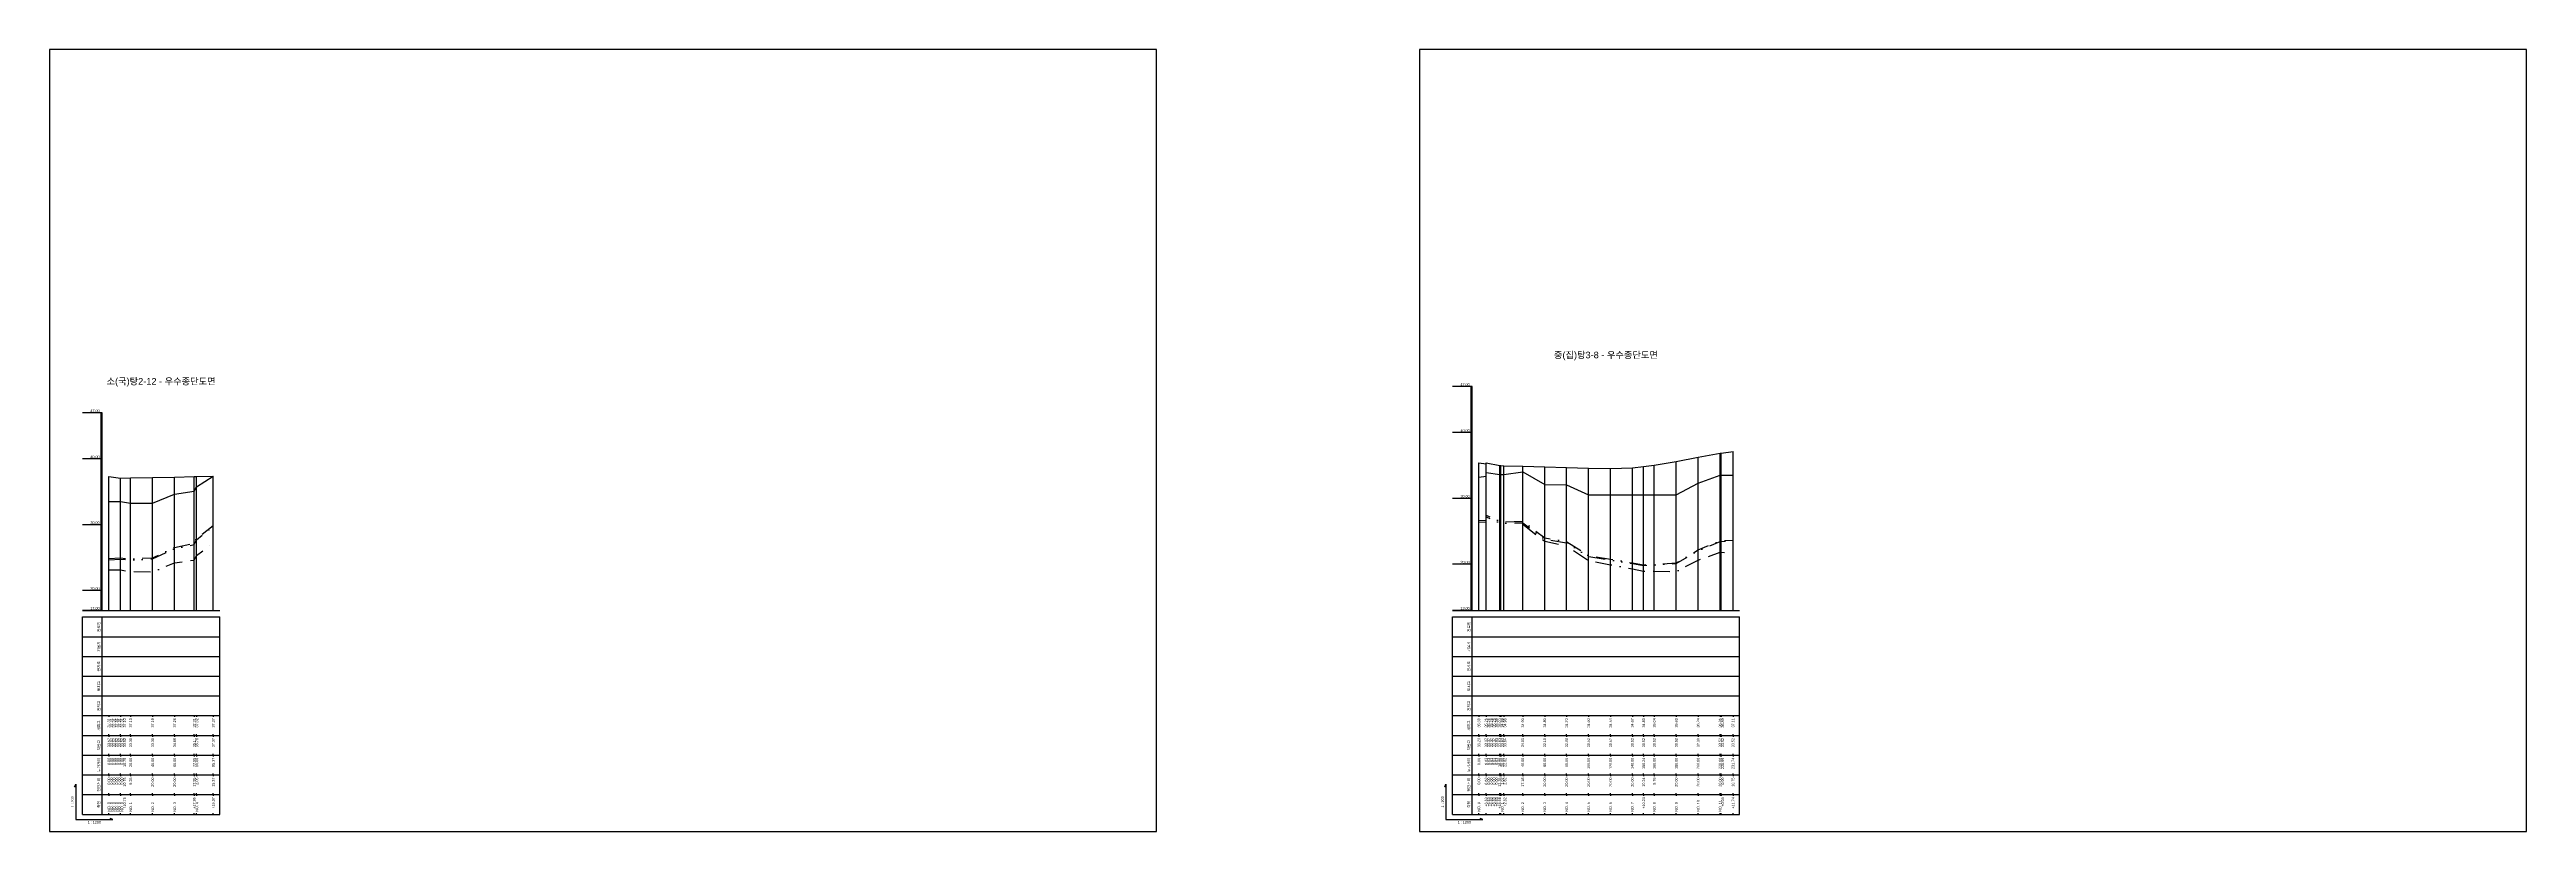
# Model space of a CAD drawing. Header units: millimetres. Extents: x -7351 to 135086, y 1419 to 5643.
# Drawn here: x 80313 to 82195, y 1419 to 2013 of the extents above; entities that cross this region are included whole.
import ezdxf
from ezdxf.enums import TextEntityAlignment as Align

# ---------------------------------------------------------------- set-up
doc = ezdxf.new("R2010")
doc.units = ezdxf.units.MM
for name, pattern in [('BORDER', [44.45, 12.7, -6.35, 12.7, -6.35, 0, -6.35]), ('DASHDOT', [25.4, 12.7, -6.35, 0, -6.35]), ('DIVIDE', [31.75, 12.7, -6.35, 0, -6.35, 0, -6.35])]:
    doc.linetypes.add(name, pattern=pattern)
for name, color, linetype in [('KZ_종단_계획선', 1, 'Continuous'), ('KZ_종단_노선명', 7, 'Continuous'), ('KZ_종단_도각', 7, 'Continuous'), ('KZ_종단_수직선', 7, 'Continuous'), ('KZ_종단_암선1', 56, 'DASHDOT'), ('KZ_종단_암선2', 4, 'DIVIDE'), ('KZ_종단_암선3', 6, 'BORDER'), ('KZ_종단_지반선', 3, 'Continuous'), ('KZ_종단_테이블문자', 7, 'Continuous'), ('KZ_종단_테이블선', 7, 'Continuous'), ('KZ_종단_폴대', 7, 'Continuous')]:
    doc.layers.add(name, color=color, linetype=linetype)
doc.styles.get("Standard").update_dxf_attribs({"font": 'arial.ttf'})

msp = doc.modelspace()

# ---------------------------------------------------------------- linework, layer by layer
at = {"layer": 'KZ_종단_계획선'}
for points in [[(81399.4, 1699), (81404.9, 1698.3), (81404.9, 1698.3), (81404.9, 1698.3), (81404.9, 1698.3), (81404.9, 1699), (81415.2, 1697), (81416, 1697), (81418.4, 1696.9), (81432.7, 1696.5), (81449.4, 1696), (81466, 1695.5), (81482.7, 1695), (81499.4, 1694.7), (81516, 1695.4), (81524.6, 1696.2), (81532.7, 1697.3), (81549.4, 1700.2), (81566, 1703.3), (81582.7, 1706.3), (81583.5, 1706.5), (81592.5, 1707.6)], [(80358.4, 1688.6), (80358.4, 1688.6), (80358.4, 1688.6), (80358.4, 1688.6), (80358.4, 1688.6), (80358.4, 1688.6), (80367.3, 1687.5), (80375, 1687.7), (80391.7, 1688), (80408.4, 1688.3), (80423.3, 1688.6), (80425, 1688.6), (80437.8, 1688.9)]]:
    msp.add_lwpolyline(points, dxfattribs=at)
at = {"layer": 'KZ_종단_도각'}
for points in [[(80313.4, 1419), (81154.4, 1419), (81154.4, 2013), (80313.4, 2013)], [(81354.4, 1419), (82195.4, 1419), (82195.4, 2013), (81354.4, 2013)]]:
    msp.add_lwpolyline(points, close=True, dxfattribs=at)
at = {"layer": 'KZ_종단_수직선'}
for p, q in [((81399.4, 1587), (81399.4, 1699)), ((81404.9, 1587), (81404.9, 1699)), ((81404.9, 1587), (81404.9, 1698.3)), ((81404.9, 1587), (81404.9, 1698.3)), ((81404.9, 1587), (81404.9, 1698.3)), ((81404.9, 1587), (81404.9, 1698.3)), ((81415.2, 1587), (81415.2, 1697)), ((81416, 1587), (81416, 1697)), ((81418.4, 1587), (81418.4, 1696.9)), ((81432.7, 1587), (81432.7, 1696.5)), ((81449.4, 1587), (81449.4, 1696)), ((81466, 1587), (81466, 1695.5)), ((81482.7, 1587), (81482.7, 1695)), ((81499.4, 1587), (81499.4, 1694.7)), ((81516, 1587), (81516, 1695.4)), ((81524.6, 1587), (81524.6, 1696.2)), ((81532.7, 1587), (81532.7, 1697.3)), ((81549.4, 1587), (81549.4, 1700.2)), ((81566, 1587), (81566, 1703.3)), ((81582.7, 1587), (81582.7, 1706.3)), ((81583.5, 1587), (81583.5, 1706.5)), ((81592.5, 1587), (81592.5, 1707.6)), ((80358.4, 1587), (80358.4, 1688.6)), ((80358.4, 1587), (80358.4, 1688.6)), ((80358.4, 1587), (80358.4, 1688.6)), ((80358.4, 1587), (80358.4, 1688.6)), ((80358.4, 1587), (80358.4, 1688.6)), ((80358.4, 1587), (80358.4, 1688.6)), ((80358.4, 1587), (80358.4, 1688.6)), ((80358.4, 1587), (80358.4, 1688.6)), ((80358.4, 1587), (80358.4, 1688.6)), ((80358.4, 1587), (80358.4, 1688.6)), ((80358.4, 1587), (80358.4, 1688.6)), ((80367.3, 1587), (80367.3, 1687.5)), ((80375, 1587), (80375, 1687.7)), ((80391.7, 1587), (80391.7, 1688)), ((80408.4, 1587), (80408.4, 1688.3)), ((80423.3, 1587), (80423.3, 1688.6)), ((80425, 1587), (80425, 1688.6)), ((80437.8, 1587), (80437.8, 1688.9))]:
    msp.add_line(p, q, dxfattribs=at)
at = {"layer": 'KZ_종단_암선1', "flags": 128}
for points in [[(81399.4, 1655.6), (81404.9, 1655.3), (81404.9, 1655.3), (81404.9, 1655.3), (81404.9, 1655.3), (81404.9, 1659.4), (81415.2, 1654.7), (81416, 1654.5), (81418.4, 1654.3), (81432.7, 1654.8), (81449.4, 1642.2), (81466, 1639.3), (81482.7, 1628.7), (81499.4, 1625.9), (81516, 1623.1), (81524.6, 1621.7), (81532.7, 1622.1), (81549.4, 1623), (81566, 1632.9), (81582.7, 1639.9), (81583.5, 1639.9), (81592.5, 1640.4)], [(80358.4, 1626.3), (80358.4, 1626.3), (80358.4, 1626.3), (80358.4, 1626.3), (80358.4, 1626.3), (80358.4, 1626.3), (80367.3, 1626.8), (80375, 1626.1), (80391.7, 1627), (80408.4, 1634.8), (80423.3, 1638), (80425, 1641.5), (80437.8, 1651.5)]]:
    msp.add_lwpolyline(points, dxfattribs=at)
at = {"layer": 'KZ_종단_암선2', "flags": 128}
for points in [[(81399.4, 1654.2), (81404.9, 1654), (81404.9, 1654), (81404.9, 1654), (81404.9, 1654), (81404.9, 1658), (81415.2, 1653.5), (81416, 1653.3), (81418.4, 1653.1), (81432.7, 1653.6), (81449.4, 1641.2), (81466, 1638.4), (81482.7, 1627.9), (81499.4, 1625.2), (81516, 1622.6), (81524.6, 1621.2), (81532.7, 1621.6), (81549.4, 1622.5), (81566, 1632.3), (81582.7, 1639.3), (81583.5, 1639.4), (81592.5, 1639.8)], [(80358.4, 1625.4), (80358.4, 1625.4), (80358.4, 1625.4), (80358.4, 1625.4), (80358.4, 1625.4), (80358.4, 1625.4), (80367.3, 1625.9), (80375, 1625.2), (80391.7, 1626.1), (80408.4, 1633.9), (80423.3, 1637), (80425, 1640.6), (80437.8, 1650.4)]]:
    msp.add_lwpolyline(points, dxfattribs=at)
at = {"layer": 'KZ_종단_암선3', "flags": 128}
for points in [[(80358.4, 1617.8), (80358.4, 1617.8), (80358.4, 1617.8), (80358.4, 1617.8), (80358.4, 1617.8), (80358.4, 1617.8), (80367.3, 1617.7), (80375, 1616.5), (80391.7, 1616.3), (80408.4, 1623), (80423.3, 1625.2), (80425, 1628.6), (80437.8, 1638.2)], [(81432.7, 1652.5), (81449.4, 1639.5), (81466, 1636.1), (81482.7, 1625), (81499.4, 1621.7), (81516, 1618.5), (81524.6, 1616.8), (81532.7, 1616.7), (81549.4, 1616.5), (81566, 1625.2), (81582.7, 1631.1), (81583.5, 1631.1), (81592.5, 1631)]]:
    msp.add_lwpolyline(points, dxfattribs=at)
at = {"layer": 'KZ_종단_지반선', "flags": 128}
for points in [[(80358.4, 1669.6), (80358.4, 1669.6), (80358.4, 1669.6), (80358.4, 1669.6), (80358.4, 1669.6), (80358.4, 1669.6), (80367.3, 1669.6), (80375, 1668.5), (80391.7, 1668.5), (80408.4, 1675.3), (80423.3, 1677.6), (80425, 1680.9), (80437.8, 1688.9)], [(81399.4, 1688.2), (81404.9, 1688.9), (81404.9, 1688.9), (81404.9, 1688.9), (81404.9, 1688.9), (81404.9, 1691.7), (81415.2, 1690.2), (81416, 1690.2), (81418.4, 1690.3), (81432.7, 1692.3), (81449.4, 1682.5), (81466, 1682.4), (81482.7, 1674.7), (81499.4, 1674.7), (81516, 1674.7), (81524.6, 1674.7), (81532.7, 1674.7), (81549.4, 1674.7), (81566, 1683.6), (81582.7, 1689.6), (81583.5, 1689.6), (81592.5, 1689.6)]]:
    msp.add_lwpolyline(points, dxfattribs=at)
at = {"layer": 'KZ_종단_테이블선'}
for p, q in [((80338.4, 1587), (80442.8, 1587)), ((80338.4, 1567), (80338.4, 1582)), ((80338.4, 1582), (80442.8, 1582)), ((80353.4, 1567), (80353.4, 1582)), ((80442.8, 1567), (80442.8, 1582)), ((81379.4, 1587), (81597.5, 1587)), ((81379.4, 1567), (81379.4, 1582)), ((81379.4, 1582), (81597.5, 1582)), ((81394.4, 1567), (81394.4, 1582)), ((81597.5, 1567), (81597.5, 1582)), ((80338.4, 1552), (80338.4, 1567)), ((80338.4, 1567), (80442.8, 1567)), ((80353.4, 1552), (80353.4, 1567)), ((80442.8, 1552), (80442.8, 1567)), ((81379.4, 1552), (81379.4, 1567)), ((81379.4, 1567), (81597.5, 1567)), ((81394.4, 1552), (81394.4, 1567)), ((81597.5, 1552), (81597.5, 1567)), ((80338.4, 1537), (80338.4, 1552)), ((80338.4, 1552), (80442.8, 1552)), ((80353.4, 1537), (80353.4, 1552)), ((80442.8, 1537), (80442.8, 1552)), ((81379.4, 1537), (81379.4, 1552)), ((81379.4, 1552), (81597.5, 1552)), ((81394.4, 1537), (81394.4, 1552)), ((81597.5, 1537), (81597.5, 1552)), ((80338.4, 1522), (80338.4, 1537)), ((80338.4, 1537), (80442.8, 1537)), ((80353.4, 1522), (80353.4, 1537)), ((80442.8, 1522), (80442.8, 1537)), ((81379.4, 1522), (81379.4, 1537)), ((81379.4, 1537), (81597.5, 1537)), ((81394.4, 1522), (81394.4, 1537)), ((81597.5, 1522), (81597.5, 1537)), ((80338.4, 1507), (80338.4, 1522)), ((80338.4, 1522), (80442.8, 1522)), ((80338.4, 1492), (80338.4, 1507)), ((80338.4, 1507), (80442.8, 1507)), ((80353.4, 1507), (80353.4, 1522)), ((80353.4, 1492), (80353.4, 1507)), ((80358.4, 1507), (80358.4, 1506)), ((80358.4, 1507), (80358.4, 1506)), ((80358.4, 1507), (80358.4, 1506)), ((80358.4, 1507), (80358.4, 1506)), ((80358.4, 1507), (80358.4, 1506)), ((80358.4, 1507), (80358.4, 1506)), ((80367.3, 1507), (80367.3, 1506)), ((80375, 1507), (80375, 1506)), ((80391.7, 1507), (80391.7, 1506)), ((80408.4, 1507), (80408.4, 1506)), ((80423.3, 1507), (80423.3, 1506)), ((80425, 1507), (80425, 1506)), ((80437.8, 1507), (80437.8, 1506)), ((80442.8, 1507), (80442.8, 1522)), ((80442.8, 1492), (80442.8, 1507)), ((81379.4, 1507), (81379.4, 1522)), ((81379.4, 1522), (81597.5, 1522)), ((81379.4, 1492), (81379.4, 1507)), ((81379.4, 1507), (81597.5, 1507)), ((81394.4, 1507), (81394.4, 1522)), ((81394.4, 1492), (81394.4, 1507)), ((81399.4, 1507), (81399.4, 1506)), ((81404.9, 1507), (81404.9, 1506)), ((81404.9, 1507), (81404.9, 1506)), ((81404.9, 1507), (81404.9, 1506)), ((81404.9, 1507), (81404.9, 1506)), ((81404.9, 1507), (81404.9, 1506)), ((81415.2, 1507), (81415.2, 1506)), ((81416, 1507), (81416, 1506)), ((81418.4, 1507), (81418.4, 1506)), ((81432.7, 1507), (81432.7, 1506)), ((81449.4, 1507), (81449.4, 1506)), ((81466, 1507), (81466, 1506)), ((81482.7, 1507), (81482.7, 1506)), ((81499.4, 1507), (81499.4, 1506)), ((81516, 1507), (81516, 1506)), ((81524.6, 1507), (81524.6, 1506)), ((81532.7, 1507), (81532.7, 1506)), ((81549.4, 1507), (81549.4, 1506)), ((81566, 1507), (81566, 1506)), ((81582.7, 1507), (81582.7, 1506)), ((81583.5, 1507), (81583.5, 1506)), ((81592.5, 1507), (81592.5, 1506)), ((81597.5, 1507), (81597.5, 1522)), ((81597.5, 1492), (81597.5, 1507)), ((80338.4, 1477), (80338.4, 1492)), ((80338.4, 1492), (80442.8, 1492)), ((80353.4, 1477), (80353.4, 1492)), ((80358.4, 1492), (80358.4, 1493)), ((80358.4, 1492), (80358.4, 1493)), ((80358.4, 1492), (80358.4, 1493)), ((80358.4, 1492), (80358.4, 1493)), ((80358.4, 1492), (80358.4, 1493)), ((80358.4, 1492), (80358.4, 1493)), ((80358.4, 1492), (80358.4, 1491)), ((80358.4, 1492), (80358.4, 1491)), ((80358.4, 1492), (80358.4, 1491)), ((80358.4, 1492), (80358.4, 1491)), ((80358.4, 1492), (80358.4, 1491)), ((80358.4, 1492), (80358.4, 1491)), ((80367.3, 1492), (80367.3, 1493)), ((80367.3, 1492), (80367.3, 1491)), ((80375, 1492), (80375, 1493)), ((80375, 1492), (80375, 1491)), ((80391.7, 1492), (80391.7, 1493)), ((80391.7, 1492), (80391.7, 1491)), ((80408.4, 1492), (80408.4, 1493)), ((80408.4, 1492), (80408.4, 1491)), ((80423.3, 1492), (80423.3, 1493)), ((80423.3, 1492), (80423.3, 1491)), ((80425, 1492), (80425, 1493)), ((80425, 1492), (80425, 1491)), ((80437.8, 1492), (80437.8, 1493)), ((80437.8, 1492), (80437.8, 1491)), ((80442.8, 1477), (80442.8, 1492)), ((81379.4, 1477), (81379.4, 1492)), ((81379.4, 1492), (81597.5, 1492)), ((81394.4, 1477), (81394.4, 1492)), ((81399.4, 1492), (81399.4, 1493)), ((81399.4, 1492), (81399.4, 1491)), ((81404.9, 1492), (81404.9, 1493)), ((81404.9, 1492), (81404.9, 1493)), ((81404.9, 1492), (81404.9, 1493)), ((81404.9, 1492), (81404.9, 1493)), ((81404.9, 1492), (81404.9, 1493)), ((81404.9, 1492), (81404.9, 1491)), ((81404.9, 1492), (81404.9, 1491)), ((81404.9, 1492), (81404.9, 1491)), ((81404.9, 1492), (81404.9, 1491)), ((81404.9, 1492), (81404.9, 1491)), ((81415.2, 1492), (81415.2, 1493)), ((81415.2, 1492), (81415.2, 1491)), ((81416, 1492), (81416, 1493)), ((81416, 1492), (81416, 1491)), ((81418.4, 1492), (81418.4, 1493)), ((81418.4, 1492), (81418.4, 1491)), ((81432.7, 1492), (81432.7, 1493)), ((81432.7, 1492), (81432.7, 1491)), ((81449.4, 1492), (81449.4, 1493)), ((81449.4, 1492), (81449.4, 1491)), ((81466, 1492), (81466, 1493)), ((81466, 1492), (81466, 1491)), ((81482.7, 1492), (81482.7, 1493)), ((81482.7, 1492), (81482.7, 1491)), ((81499.4, 1492), (81499.4, 1493)), ((81499.4, 1492), (81499.4, 1491)), ((81516, 1492), (81516, 1493)), ((81516, 1492), (81516, 1491)), ((81524.6, 1492), (81524.6, 1493)), ((81524.6, 1492), (81524.6, 1491)), ((81532.7, 1492), (81532.7, 1493)), ((81532.7, 1492), (81532.7, 1491)), ((81549.4, 1492), (81549.4, 1493)), ((81549.4, 1492), (81549.4, 1491)), ((81566, 1492), (81566, 1493)), ((81566, 1492), (81566, 1491)), ((81582.7, 1492), (81582.7, 1493)), ((81582.7, 1492), (81582.7, 1491)), ((81583.5, 1492), (81583.5, 1493)), ((81583.5, 1492), (81583.5, 1491)), ((81592.5, 1492), (81592.5, 1493)), ((81592.5, 1492), (81592.5, 1491)), ((81597.5, 1477), (81597.5, 1492)), ((80338.4, 1462), (80338.4, 1477)), ((80338.4, 1477), (80442.8, 1477)), ((80353.4, 1462), (80353.4, 1477)), ((80358.4, 1477), (80358.4, 1478)), ((80358.4, 1477), (80358.4, 1478)), ((80358.4, 1477), (80358.4, 1478)), ((80358.4, 1477), (80358.4, 1478)), ((80358.4, 1477), (80358.4, 1478)), ((80358.4, 1477), (80358.4, 1478)), ((80358.4, 1477), (80358.4, 1476)), ((80358.4, 1477), (80358.4, 1476)), ((80358.4, 1477), (80358.4, 1476)), ((80358.4, 1477), (80358.4, 1476)), ((80358.4, 1477), (80358.4, 1476)), ((80358.4, 1477), (80358.4, 1476)), ((80367.3, 1477), (80367.3, 1478)), ((80367.3, 1477), (80367.3, 1476)), ((80375, 1477), (80375, 1478)), ((80375, 1477), (80375, 1476)), ((80391.7, 1477), (80391.7, 1478)), ((80391.7, 1477), (80391.7, 1476)), ((80408.4, 1477), (80408.4, 1478)), ((80408.4, 1477), (80408.4, 1476)), ((80423.3, 1477), (80423.3, 1478)), ((80423.3, 1477), (80423.3, 1476)), ((80425, 1477), (80425, 1478)), ((80425, 1477), (80425, 1476)), ((80437.8, 1477), (80437.8, 1478)), ((80437.8, 1477), (80437.8, 1476)), ((80442.8, 1462), (80442.8, 1477)), ((81379.4, 1462), (81379.4, 1477)), ((81379.4, 1477), (81597.5, 1477)), ((81394.4, 1462), (81394.4, 1477)), ((81399.4, 1477), (81399.4, 1478)), ((81399.4, 1477), (81399.4, 1476)), ((81404.9, 1477), (81404.9, 1478)), ((81404.9, 1477), (81404.9, 1478)), ((81404.9, 1477), (81404.9, 1478)), ((81404.9, 1477), (81404.9, 1478)), ((81404.9, 1477), (81404.9, 1478)), ((81404.9, 1477), (81404.9, 1476)), ((81404.9, 1477), (81404.9, 1476)), ((81404.9, 1477), (81404.9, 1476)), ((81404.9, 1477), (81404.9, 1476)), ((81404.9, 1477), (81404.9, 1476)), ((81415.2, 1477), (81415.2, 1478)), ((81415.2, 1477), (81415.2, 1476)), ((81416, 1477), (81416, 1478)), ((81416, 1477), (81416, 1476)), ((81418.4, 1477), (81418.4, 1478)), ((81418.4, 1477), (81418.4, 1476)), ((81432.7, 1477), (81432.7, 1478)), ((81432.7, 1477), (81432.7, 1476)), ((81449.4, 1477), (81449.4, 1478)), ((81449.4, 1477), (81449.4, 1476)), ((81466, 1477), (81466, 1478)), ((81466, 1477), (81466, 1476)), ((81482.7, 1477), (81482.7, 1478)), ((81482.7, 1477), (81482.7, 1476)), ((81499.4, 1477), (81499.4, 1478)), ((81499.4, 1477), (81499.4, 1476)), ((81516, 1477), (81516, 1478)), ((81516, 1477), (81516, 1476)), ((81524.6, 1477), (81524.6, 1478)), ((81524.6, 1477), (81524.6, 1476)), ((81532.7, 1477), (81532.7, 1478)), ((81532.7, 1477), (81532.7, 1476)), ((81549.4, 1477), (81549.4, 1478)), ((81549.4, 1477), (81549.4, 1476)), ((81566, 1477), (81566, 1478)), ((81566, 1477), (81566, 1476)), ((81582.7, 1477), (81582.7, 1478)), ((81582.7, 1477), (81582.7, 1476)), ((81583.5, 1477), (81583.5, 1478)), ((81583.5, 1477), (81583.5, 1476)), ((81592.5, 1477), (81592.5, 1478)), ((81592.5, 1477), (81592.5, 1476)), ((81597.5, 1462), (81597.5, 1477)), ((80338.4, 1447), (80338.4, 1462)), ((80338.4, 1462), (80442.8, 1462)), ((80353.4, 1447), (80353.4, 1462)), ((80358.4, 1462), (80358.4, 1463)), ((80358.4, 1462), (80358.4, 1463)), ((80358.4, 1462), (80358.4, 1463)), ((80358.4, 1462), (80358.4, 1463)), ((80358.4, 1462), (80358.4, 1463)), ((80358.4, 1462), (80358.4, 1463)), ((80358.4, 1462), (80358.4, 1461)), ((80358.4, 1462), (80358.4, 1461)), ((80358.4, 1462), (80358.4, 1461)), ((80358.4, 1462), (80358.4, 1461)), ((80358.4, 1462), (80358.4, 1461)), ((80358.4, 1462), (80358.4, 1461)), ((80367.3, 1462), (80367.3, 1463)), ((80367.3, 1462), (80367.3, 1461)), ((80375, 1462), (80375, 1463)), ((80375, 1462), (80375, 1461)), ((80391.7, 1462), (80391.7, 1463)), ((80391.7, 1462), (80391.7, 1461)), ((80408.4, 1462), (80408.4, 1463)), ((80408.4, 1462), (80408.4, 1461)), ((80423.3, 1462), (80423.3, 1463)), ((80423.3, 1462), (80423.3, 1461)), ((80425, 1462), (80425, 1463)), ((80425, 1462), (80425, 1461)), ((80437.8, 1462), (80437.8, 1463)), ((80437.8, 1462), (80437.8, 1461)), ((80442.8, 1447), (80442.8, 1462)), ((81379.4, 1447), (81379.4, 1462)), ((81379.4, 1462), (81597.5, 1462)), ((81394.4, 1447), (81394.4, 1462)), ((81399.4, 1462), (81399.4, 1463)), ((81399.4, 1462), (81399.4, 1461)), ((81404.9, 1462), (81404.9, 1463)), ((81404.9, 1462), (81404.9, 1463)), ((81404.9, 1462), (81404.9, 1463)), ((81404.9, 1462), (81404.9, 1463)), ((81404.9, 1462), (81404.9, 1463)), ((81404.9, 1462), (81404.9, 1461)), ((81404.9, 1462), (81404.9, 1461)), ((81404.9, 1462), (81404.9, 1461)), ((81404.9, 1462), (81404.9, 1461)), ((81404.9, 1462), (81404.9, 1461)), ((81415.2, 1462), (81415.2, 1463)), ((81415.2, 1462), (81415.2, 1461)), ((81416, 1462), (81416, 1463)), ((81416, 1462), (81416, 1461)), ((81418.4, 1462), (81418.4, 1463)), ((81418.4, 1462), (81418.4, 1461)), ((81432.7, 1462), (81432.7, 1463)), ((81432.7, 1462), (81432.7, 1461)), ((81449.4, 1462), (81449.4, 1463)), ((81449.4, 1462), (81449.4, 1461)), ((81466, 1462), (81466, 1463)), ((81466, 1462), (81466, 1461)), ((81482.7, 1462), (81482.7, 1463)), ((81482.7, 1462), (81482.7, 1461)), ((81499.4, 1462), (81499.4, 1463)), ((81499.4, 1462), (81499.4, 1461)), ((81516, 1462), (81516, 1463)), ((81516, 1462), (81516, 1461)), ((81524.6, 1462), (81524.6, 1463)), ((81524.6, 1462), (81524.6, 1461)), ((81532.7, 1462), (81532.7, 1463)), ((81532.7, 1462), (81532.7, 1461)), ((81549.4, 1462), (81549.4, 1463)), ((81549.4, 1462), (81549.4, 1461)), ((81566, 1462), (81566, 1463)), ((81566, 1462), (81566, 1461)), ((81582.7, 1462), (81582.7, 1463)), ((81582.7, 1462), (81582.7, 1461)), ((81583.5, 1462), (81583.5, 1463)), ((81583.5, 1462), (81583.5, 1461)), ((81592.5, 1462), (81592.5, 1463)), ((81592.5, 1462), (81592.5, 1461)), ((81597.5, 1447), (81597.5, 1462)), ((80338.4, 1432), (80338.4, 1447)), ((80338.4, 1447), (80442.8, 1447)), ((80338.4, 1432), (80442.8, 1432)), ((80353.4, 1432), (80353.4, 1447)), ((80358.4, 1447), (80358.4, 1448)), ((80358.4, 1447), (80358.4, 1448)), ((80358.4, 1447), (80358.4, 1448)), ((80358.4, 1447), (80358.4, 1448)), ((80358.4, 1447), (80358.4, 1448)), ((80358.4, 1447), (80358.4, 1448)), ((80358.4, 1447), (80358.4, 1446)), ((80358.4, 1447), (80358.4, 1446)), ((80358.4, 1447), (80358.4, 1446)), ((80358.4, 1447), (80358.4, 1446)), ((80358.4, 1447), (80358.4, 1446)), ((80358.4, 1447), (80358.4, 1446)), ((80358.4, 1432), (80358.4, 1433)), ((80358.4, 1432), (80358.4, 1433)), ((80358.4, 1432), (80358.4, 1433)), ((80358.4, 1432), (80358.4, 1433)), ((80358.4, 1432), (80358.4, 1433)), ((80358.4, 1432), (80358.4, 1433)), ((80367.3, 1447), (80367.3, 1448)), ((80367.3, 1447), (80367.3, 1446)), ((80367.3, 1432), (80367.3, 1433)), ((80375, 1447), (80375, 1448)), ((80375, 1447), (80375, 1446)), ((80375, 1432), (80375, 1433)), ((80391.7, 1447), (80391.7, 1448)), ((80391.7, 1447), (80391.7, 1446)), ((80391.7, 1432), (80391.7, 1433)), ((80408.4, 1447), (80408.4, 1448)), ((80408.4, 1447), (80408.4, 1446)), ((80408.4, 1432), (80408.4, 1433)), ((80423.3, 1447), (80423.3, 1448)), ((80423.3, 1447), (80423.3, 1446)), ((80423.3, 1432), (80423.3, 1433)), ((80425, 1447), (80425, 1448)), ((80425, 1447), (80425, 1446)), ((80425, 1432), (80425, 1433)), ((80437.8, 1447), (80437.8, 1448)), ((80437.8, 1447), (80437.8, 1446)), ((80437.8, 1432), (80437.8, 1433)), ((80442.8, 1432), (80442.8, 1447)), ((81379.4, 1432), (81379.4, 1447)), ((81379.4, 1447), (81597.5, 1447)), ((81379.4, 1432), (81597.5, 1432)), ((81394.4, 1432), (81394.4, 1447)), ((81399.4, 1447), (81399.4, 1448)), ((81399.4, 1447), (81399.4, 1446)), ((81399.4, 1432), (81399.4, 1433)), ((81404.9, 1447), (81404.9, 1448)), ((81404.9, 1447), (81404.9, 1448)), ((81404.9, 1447), (81404.9, 1448)), ((81404.9, 1447), (81404.9, 1448)), ((81404.9, 1447), (81404.9, 1448)), ((81404.9, 1447), (81404.9, 1446)), ((81404.9, 1447), (81404.9, 1446)), ((81404.9, 1447), (81404.9, 1446)), ((81404.9, 1447), (81404.9, 1446)), ((81404.9, 1447), (81404.9, 1446)), ((81404.9, 1432), (81404.9, 1433)), ((81404.9, 1432), (81404.9, 1433)), ((81404.9, 1432), (81404.9, 1433)), ((81404.9, 1432), (81404.9, 1433)), ((81404.9, 1432), (81404.9, 1433)), ((81415.2, 1447), (81415.2, 1448)), ((81415.2, 1447), (81415.2, 1446)), ((81415.2, 1432), (81415.2, 1433)), ((81416, 1447), (81416, 1448)), ((81416, 1447), (81416, 1446)), ((81416, 1432), (81416, 1433)), ((81418.4, 1447), (81418.4, 1448)), ((81418.4, 1447), (81418.4, 1446)), ((81418.4, 1432), (81418.4, 1433)), ((81432.7, 1447), (81432.7, 1448)), ((81432.7, 1447), (81432.7, 1446)), ((81432.7, 1432), (81432.7, 1433)), ((81449.4, 1447), (81449.4, 1448)), ((81449.4, 1447), (81449.4, 1446)), ((81449.4, 1432), (81449.4, 1433)), ((81466, 1447), (81466, 1448)), ((81466, 1447), (81466, 1446)), ((81466, 1432), (81466, 1433)), ((81482.7, 1447), (81482.7, 1448)), ((81482.7, 1447), (81482.7, 1446)), ((81482.7, 1432), (81482.7, 1433)), ((81499.4, 1447), (81499.4, 1448)), ((81499.4, 1447), (81499.4, 1446)), ((81499.4, 1432), (81499.4, 1433)), ((81516, 1447), (81516, 1448)), ((81516, 1447), (81516, 1446)), ((81516, 1432), (81516, 1433)), ((81524.6, 1447), (81524.6, 1448)), ((81524.6, 1447), (81524.6, 1446)), ((81524.6, 1432), (81524.6, 1433)), ((81532.7, 1447), (81532.7, 1448)), ((81532.7, 1447), (81532.7, 1446)), ((81532.7, 1432), (81532.7, 1433)), ((81549.4, 1447), (81549.4, 1448)), ((81549.4, 1447), (81549.4, 1446)), ((81549.4, 1432), (81549.4, 1433)), ((81566, 1447), (81566, 1448)), ((81566, 1447), (81566, 1446)), ((81566, 1432), (81566, 1433)), ((81582.7, 1447), (81582.7, 1448)), ((81582.7, 1447), (81582.7, 1446)), ((81582.7, 1432), (81582.7, 1433)), ((81583.5, 1447), (81583.5, 1448)), ((81583.5, 1447), (81583.5, 1446)), ((81583.5, 1432), (81583.5, 1433)), ((81592.5, 1447), (81592.5, 1448)), ((81592.5, 1447), (81592.5, 1446)), ((81592.5, 1432), (81592.5, 1433)), ((81597.5, 1432), (81597.5, 1447))]:
    msp.add_line(p, q, dxfattribs=at)
for points in [[(80333.4, 1453), (80332.4, 1453), (80333.4, 1455), (80333.4, 1428), (80361.4, 1428), (80359.4, 1429), (80359.4, 1428)], [(81374.4, 1453), (81373.4, 1453), (81374.4, 1455), (81374.4, 1428), (81402.4, 1428), (81400.4, 1429), (81400.4, 1428)]]:
    msp.add_lwpolyline(points, dxfattribs=at)
at = {"layer": 'KZ_종단_폴대'}
for p, q in [((81394.4, 1757), (81379.4, 1757)), ((80353.4, 1737), (80338.4, 1737)), ((81394.4, 1722), (81379.4, 1722)), ((80353.4, 1702), (80338.4, 1702)), ((81394.4, 1672), (81379.4, 1672)), ((80353.4, 1652), (80338.4, 1652)), ((81394.4, 1622), (81379.4, 1622)), ((80353.4, 1602), (80338.4, 1602)), ((80353.4, 1587), (80338.4, 1587)), ((81394.4, 1587), (81379.4, 1587))]:
    msp.add_line(p, q, dxfattribs=at)
for points in [[(81394.4, 1587), (81394.4, 1757), (81393.4, 1757), (81393.4, 1587), (81394.4, 1587)], [(80353.4, 1587), (80353.4, 1737), (80352.4, 1737), (80352.4, 1587), (80353.4, 1587)]]:
    msp.add_lwpolyline(points, dxfattribs=at)
for points in [[(81393.9, 1742, 1, 1, 0), (81393.9, 1752, 1, 1, 0)], [(80352.9, 1722, 1, 1, 0), (80352.9, 1732, 1, 1, 0)], [(81393.9, 1722, 1, 1, 0), (81393.9, 1732, 1, 1, 0)], [(80352.9, 1702, 1, 1, 0), (80352.9, 1712, 1, 1, 0)], [(81393.9, 1702, 1, 1, 0), (81393.9, 1712, 1, 1, 0)], [(80352.9, 1682, 1, 1, 0), (80352.9, 1692, 1, 1, 0)], [(81393.9, 1682, 1, 1, 0), (81393.9, 1692, 1, 1, 0)], [(80352.9, 1662, 1, 1, 0), (80352.9, 1672, 1, 1, 0)], [(81393.9, 1662, 1, 1, 0), (81393.9, 1672, 1, 1, 0)], [(80352.9, 1642, 1, 1, 0), (80352.9, 1652, 1, 1, 0)], [(81393.9, 1642, 1, 1, 0), (81393.9, 1652, 1, 1, 0)], [(80352.9, 1622, 1, 1, 0), (80352.9, 1632, 1, 1, 0)], [(81393.9, 1622, 1, 1, 0), (81393.9, 1632, 1, 1, 0)], [(80352.9, 1602, 1, 1, 0), (80352.9, 1612, 1, 1, 0)], [(81393.9, 1602, 1, 1, 0), (81393.9, 1612, 1, 1, 0)], [(80352.9, 1587, 1, 1, 0), (80352.9, 1592, 1, 1, 0)], [(81393.9, 1587, 1, 1, 0), (81393.9, 1592, 1, 1, 0)]]:
    msp.add_lwpolyline(points, format="xyseb", dxfattribs=at)

# ---------------------------------------------------------------- texts
at = {"layer": 'KZ_종단_노선명'}
for s, p in [('중(집)탕3-8 - 우수종단도면', (81495.9, 1777)), ('소(국)탕2-12 - 우수종단도면', (80398.1, 1757))]:
    msp.add_text(s, height=5, dxfattribs=at).set_placement(p, align=Align.BOTTOM_CENTER)
at = {"layer": 'KZ_종단_테이블문자'}
for s, p in [('37.31', (80358.4, 1505)), ('33.52', (80358.4, 1490)), ('37.31', (80360.4, 1505)), ('33.52', (80360.4, 1490)), ('37.31', (80362.4, 1505)), ('33.52', (80362.4, 1490)), ('37.31', (80364.4, 1505)), ('33.52', (80364.4, 1490)), ('37.31', (80366.4, 1505)), ('33.52', (80366.4, 1490)), ('37.31', (80368.4, 1505)), ('33.52', (80368.4, 1490)), ('37.10', (80370.4, 1505)), ('33.52', (80370.4, 1490)), ('37.13', (80375, 1505)), ('33.30', (80375, 1490)), ('37.19', (80391.7, 1505)), ('33.30', (80391.7, 1490)), ('37.26', (80408.4, 1505)), ('34.66', (80408.4, 1490)), ('37.31', (80423.3, 1505)), ('35.11', (80423.3, 1490)), ('37.32', (80425.3, 1505)), ('35.78', (80425.3, 1490)), ('37.37', (80437.8, 1505)), ('37.37', (80437.8, 1490)), ('35.39', (81399.4, 1505)), ('33.23', (81399.4, 1490)), ('35.26', (81404.9, 1505)), ('33.37', (81404.9, 1490)), ('35.26', (81406.9, 1505)), ('33.37', (81406.9, 1490)), ('35.26', (81408.9, 1505)), ('33.37', (81408.9, 1490)), ('35.26', (81410.9, 1505)), ('33.37', (81410.9, 1490)), ('35.39', (81412.9, 1505)), ('33.93', (81412.9, 1490)), ('35.00', (81415.2, 1505)), ('33.63', (81415.2, 1490)), ('34.99', (81417.2, 1505)), ('33.63', (81417.2, 1490)), ('34.98', (81419.2, 1505)), ('33.64', (81419.2, 1490)), ('34.90', (81432.7, 1505)), ('34.05', (81432.7, 1490)), ('34.80', (81449.4, 1505)), ('32.10', (81449.4, 1490)), ('34.70', (81466, 1505)), ('32.08', (81466, 1490)), ('34.60', (81482.7, 1505)), ('30.52', (81482.7, 1490)), ('34.53', (81499.4, 1505)), ('30.52', (81499.4, 1490)), ('34.67', (81516, 1505)), ('30.52', (81516, 1490)), ('34.83', (81524.6, 1505)), ('30.52', (81524.6, 1490)), ('35.04', (81532.7, 1505)), ('30.52', (81532.7, 1490)), ('35.63', (81549.4, 1505)), ('30.52', (81549.4, 1490)), ('36.24', (81566, 1505)), ('32.30', (81566, 1490)), ('36.86', (81582.7, 1505)), ('33.52', (81582.7, 1490)), ('36.89', (81584.7, 1505)), ('33.52', (81584.7, 1490)), ('37.11', (81592.5, 1505)), ('33.52', (81592.5, 1490)), ('0.00', (80358.4, 1475)), ('0.00', (80360.4, 1475)), ('0.00', (80362.4, 1475)), ('0.00', (80364.4, 1475)), ('0.00', (80366.4, 1475)), ('0.00', (80368.4, 1475)), ('10.75', (80370.4, 1475)), ('20.00', (80375, 1475)), ('40.00', (80391.7, 1475)), ('60.00', (80408.4, 1475)), ('77.95', (80423.3, 1475)), ('80.00', (80425.3, 1475)), ('95.37', (80437.8, 1475)), ('0.00', (81399.4, 1475)), ('6.63', (81404.9, 1475)), ('6.63', (81406.9, 1475)), ('6.63', (81408.9, 1475)), ('6.63', (81410.9, 1475)), ('6.63', (81412.9, 1475)), ('18.98', (81415.2, 1475)), ('20.00', (81417.2, 1475)), ('22.82', (81419.2, 1475)), ('40.00', (81432.7, 1475)), ('60.00', (81449.4, 1475)), ('80.00', (81466, 1475)), ('100.00', (81482.7, 1475)), ('120.00', (81499.4, 1475)), ('140.00', (81516, 1475)), ('150.24', (81524.6, 1475)), ('160.00', (81532.7, 1475)), ('180.00', (81549.4, 1475)), ('200.00', (81566, 1475)), ('220.00', (81582.7, 1475)), ('220.99', (81584.7, 1475)), ('231.74', (81592.5, 1475)), ('0.00', (80358.4, 1460)), ('0.00', (80360.4, 1460)), ('0.00', (80362.4, 1460)), ('0.00', (80364.4, 1460)), ('0.00', (80366.4, 1460)), ('0.00', (80368.4, 1460)), ('10.75', (80370.4, 1460)), ('9.25', (80375, 1460)), ('20.00', (80391.7, 1460)), ('20.00', (80408.4, 1460)), ('17.95', (80423.3, 1460)), ('2.05', (80425.3, 1460)), ('15.37', (80437.8, 1460)), ('0.00', (81399.4, 1460)), ('6.63', (81404.9, 1460)), ('0.00', (81406.9, 1460)), ('0.00', (81408.9, 1460)), ('0.00', (81410.9, 1460)), ('0.00', (81412.9, 1460)), ('12.35', (81415.2, 1460)), ('1.02', (81417.2, 1460)), ('2.82', (81419.2, 1460)), ('17.18', (81432.7, 1460)), ('20.00', (81449.4, 1460)), ('20.00', (81466, 1460)), ('20.00', (81482.7, 1460)), ('20.00', (81499.4, 1460)), ('20.00', (81516, 1460)), ('10.24', (81524.6, 1460)), ('9.76', (81532.7, 1460)), ('20.00', (81549.4, 1460)), ('20.00', (81566, 1460)), ('20.00', (81582.7, 1460)), ('0.99', (81584.7, 1460)), ('10.75', (81592.5, 1460)), ('+10.75', (80370.4, 1445)), ('+17.95', (80423.3, 1445)), ('+15.37', (80437.8, 1445)), ('+6.63', (81404.9, 1445)), ('+6.63', (81406.9, 1445)), ('+6.63', (81408.9, 1445)), ('+6.63', (81410.9, 1445)), ('+6.63', (81412.9, 1445)), ('+18.98', (81415.2, 1445)), ('+2.82', (81419.2, 1445)), ('+10.24', (81524.6, 1445)), ('+0.99', (81584.7, 1445)), ('+11.74', (81592.5, 1445))]:
    msp.add_text(s, height=2, rotation=90, dxfattribs=at).set_placement(p, align=Align.MIDDLE_RIGHT)
for s, p in [('NO. 0', (80358.4, 1434)), ('NO. 0', (80360.4, 1434)), ('NO. 0', (80362.4, 1434)), ('NO. 0', (80364.4, 1434)), ('NO. 0', (80366.4, 1434)), ('NO. 0', (80368.4, 1434)), ('NO. 1', (80375, 1434)), ('NO. 2', (80391.7, 1434)), ('NO. 3', (80408.4, 1434)), ('NO. 4', (80425.3, 1434)), ('NO. 0', (81399.4, 1434)), ('NO. 1', (81417.2, 1434)), ('NO. 2', (81432.7, 1434)), ('NO. 3', (81449.4, 1434)), ('NO. 4', (81466, 1434)), ('NO. 5', (81482.7, 1434)), ('NO. 6', (81499.4, 1434)), ('NO. 7', (81516, 1434)), ('NO. 8', (81532.7, 1434)), ('NO. 9', (81549.4, 1434)), ('NO. 10', (81566, 1434)), ('NO. 11', (81582.7, 1434))]:
    msp.add_text(s, height=2, rotation=90, dxfattribs=at).set_placement(p, align=Align.MIDDLE_LEFT)
at = {"layer": 'KZ_종단_테이블선'}
for s, p in [('관로명', (80352.4, 1574.5)), ('기울기', (80352.4, 1559.5)), ('관로명', (81393.4, 1574.5)), ('기울기', (81393.4, 1559.5)), ('관기초', (80352.4, 1544.5)), ('관기초', (81393.4, 1544.5)), ('토피고', (80352.4, 1529.5)), ('토피고', (81393.4, 1529.5)), ('관저고', (80352.4, 1514.5)), ('관저고', (81393.4, 1514.5)), ('계획고', (80352.4, 1499.5)), ('지반고', (80352.4, 1484.5)), ('계획고', (81393.4, 1499.5)), ('지반고', (81393.4, 1484.5)), ('누가거리', (80352.4, 1469.5)), ('누가거리', (81393.4, 1469.5)), ('점간거리', (80352.4, 1454.5)), ('점간거리', (81393.4, 1454.5)), ('1 : 200', (80332.4, 1441.5)), ('측점', (80352.4, 1439.5)), ('1 : 200', (81373.4, 1441.5)), ('측점', (81393.4, 1439.5))]:
    msp.add_text(s, height=2, rotation=90, dxfattribs=at).set_placement(p, align=Align.BOTTOM_CENTER)
for p in [(80347.4, 1427), (81388.4, 1427)]:
    msp.add_text('1 : 1200', height=2, dxfattribs=at).set_placement(p, align=Align.TOP_CENTER)
at = {"layer": 'KZ_종단_폴대'}
for s, p in [('47.00', (81392.4, 1757)), ('47.00', (80351.4, 1737)), ('40.00', (81392.4, 1722)), ('40.00', (80351.4, 1702)), ('30.00', (81392.4, 1672)), ('30.00', (80351.4, 1652)), ('20.00', (81392.4, 1622)), ('20.00', (80351.4, 1602)), ('17.00', (80351.4, 1587)), ('13.00', (81392.4, 1587))]:
    msp.add_text(s, height=2, dxfattribs=at).set_placement(p, align=Align.BOTTOM_RIGHT)

doc.saveas('drawing.dxf')
